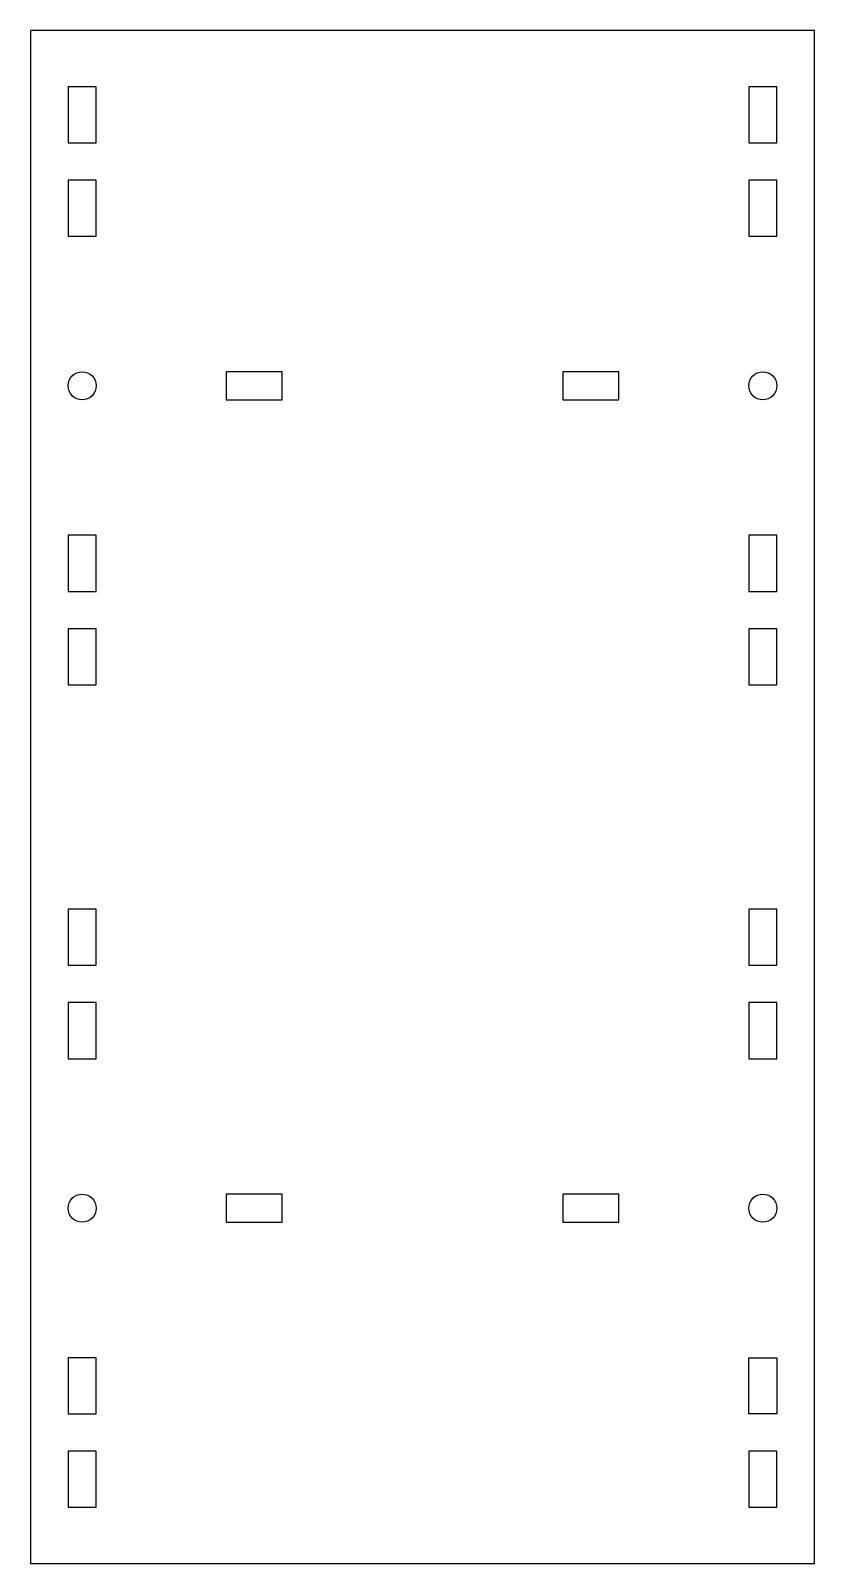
# Model space of a CAD drawing. Header units: millimetres. Extents: x -42 to 42, y -82 to 82.
import ezdxf

# ---------------------------------------------------------------- set-up
doc = ezdxf.new("R2010")
doc.units = ezdxf.units.MM
doc.layers.add('Shape2DView005', color=7, linetype='CONTINUOUS')

msp = doc.modelspace()

# ---------------------------------------------------------------- linework, layer by layer
at = {"layer": 'Shape2DView005'}
for p, q in [((-41.915, 82), (-41.915, -82)), ((41.915, 82), (-41.915, 82)), ((41.915, -82), (41.915, 82)), ((-37.915, 76), (-37.915, 70)), ((-34.895, 76), (-37.915, 76)), ((-34.895, 70), (-34.895, 76)), ((34.895, 76), (34.895, 70)), ((37.915, 76), (34.895, 76)), ((37.915, 70), (37.915, 76)), ((-37.915, 70), (-34.895, 70)), ((34.895, 70), (37.915, 70)), ((-37.915, 66), (-37.915, 60)), ((-34.895, 66), (-37.915, 66)), ((-34.895, 60), (-34.895, 66)), ((34.895, 66), (34.895, 60)), ((37.915, 66), (34.895, 66)), ((37.915, 60), (37.915, 66)), ((-37.915, 60), (-34.895, 60)), ((34.895, 60), (37.915, 60)), ((-21, 45.51), (-21, 42.49)), ((-15, 45.51), (-21, 45.51)), ((-15, 42.49), (-15, 45.51)), ((15, 45.51), (15, 42.49)), ((21, 45.51), (15, 45.51)), ((21, 42.49), (21, 45.51)), ((-21, 42.49), (-15, 42.49)), ((15, 42.49), (21, 42.49)), ((-37.915, 28), (-37.915, 22)), ((-34.895, 28), (-37.915, 28)), ((-34.895, 22), (-34.895, 28)), ((34.895, 28), (34.895, 22)), ((37.915, 28), (34.895, 28)), ((37.915, 22), (37.915, 28)), ((-37.915, 22), (-34.895, 22)), ((34.895, 22), (37.915, 22)), ((-37.915, 18), (-37.915, 12)), ((-34.895, 18), (-37.915, 18)), ((-34.895, 12), (-34.895, 18)), ((34.895, 18), (34.895, 12)), ((37.915, 18), (34.895, 18)), ((37.915, 12), (37.915, 18)), ((-37.915, 12), (-34.895, 12)), ((34.895, 12), (37.915, 12)), ((-37.915, -12), (-37.915, -18)), ((-34.895, -12), (-37.915, -12)), ((-34.895, -18), (-34.895, -12)), ((34.895, -12), (34.895, -18)), ((37.915, -12), (34.895, -12)), ((37.915, -18), (37.915, -12)), ((-37.915, -18), (-34.895, -18)), ((34.895, -18), (37.915, -18)), ((-37.915, -22), (-37.915, -28)), ((-34.895, -22), (-37.915, -22)), ((-34.895, -28), (-34.895, -22)), ((34.895, -22), (34.895, -28)), ((37.915, -22), (34.895, -22)), ((37.915, -28), (37.915, -22)), ((-37.915, -28), (-34.895, -28)), ((34.895, -28), (37.915, -28)), ((-21, -42.49), (-21, -45.51)), ((-15, -42.49), (-21, -42.49)), ((-15, -45.51), (-15, -42.49)), ((15, -42.49), (15, -45.51)), ((21, -42.49), (15, -42.49)), ((21, -45.51), (21, -42.49)), ((-21, -45.51), (-15, -45.51)), ((15, -45.51), (21, -45.51)), ((-37.915, -60), (-37.915, -66)), ((-34.895, -60), (-37.915, -60)), ((-34.895, -66), (-34.895, -60)), ((34.895, -66), (34.895, -60)), ((34.895, -60), (37.915, -60)), ((37.915, -60), (37.915, -66)), ((-37.915, -66), (-34.895, -66)), ((37.915, -66), (34.895, -66)), ((-37.915, -70), (-37.915, -76)), ((-34.895, -70), (-37.915, -70)), ((-34.895, -76), (-34.895, -70)), ((34.895, -70), (34.895, -76)), ((37.915, -70), (34.895, -70)), ((37.915, -76), (37.915, -70)), ((-37.915, -76), (-34.895, -76)), ((34.895, -76), (37.915, -76)), ((-41.915, -82), (41.915, -82))]:
    msp.add_line(p, q, dxfattribs=at)
for centre in [(-36.405, 44), (36.405, 44), (-36.405, -44), (36.405, -44)]:
    msp.add_circle(centre, 1.5, dxfattribs=at)

doc.saveas('drawing.dxf')
